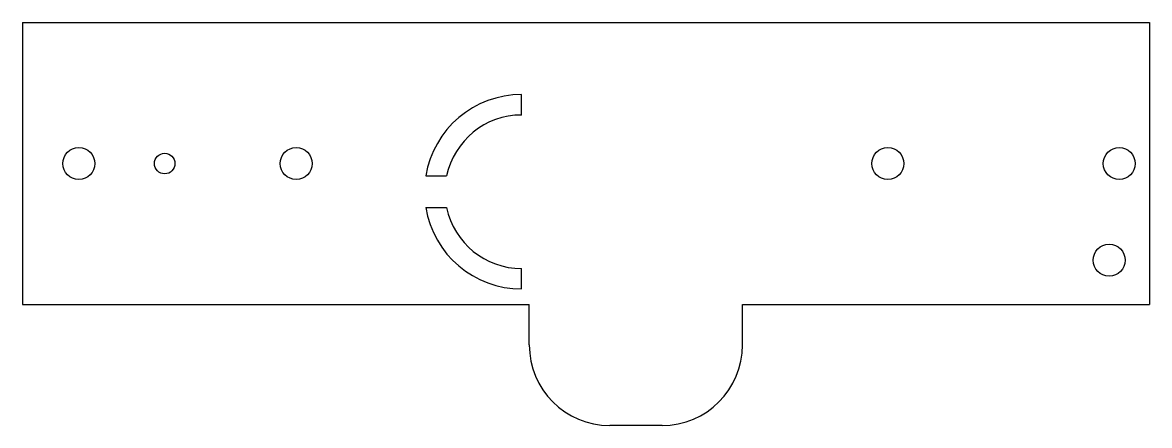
# Model space of a CAD drawing. Header units: millimetres. Extents: x 0 to 280, y -100 to 0.
import ezdxf

# ---------------------------------------------------------------- set-up
doc = ezdxf.new("R2010")
doc.units = ezdxf.units.MM

msp = doc.modelspace()

# ---------------------------------------------------------------- linework, layer by layer
at = {"color": 7, "linetype": 'Continuous', "lineweight": 25}
for p, q in [((0, 0), (280, 0)), ((0, 0), (0, -70)), ((280, 0), (280, -70)), ((124, -22.95), (124, -17.87)), ((100.19, -38.06), (105.36, -38.06)), ((100.19, -45.94), (105.36, -45.94)), ((124, -66.13), (124, -61.05)), ((0, -70), (125.9, -70)), ((125.9, -80), (125.9, -70)), ((178.9, -80), (178.9, -70)), ((178.9, -70), (280, -70)), ((158.9, -100), (145.9, -100))]:
    msp.add_line(p, q, dxfattribs=at)
for centre, radius in [((14, -35), 3.97), ((35.32, -35), 2.55), ((68, -35), 3.97), ((215, -35), 3.97), ((272.5, -35), 3.97), ((270, -59), 3.97)]:
    msp.add_circle(centre, radius, dxfattribs=at)
for centre, radius, start, end in [((124, -42), 24.13, 90, 170.6028), ((124, -42), 19.05, 90, 168.064), ((124, -42), 24.13, 189.3972, 270), ((124, -42), 19.05, 191.936, 270), ((145.9, -80), 20, 180, 270), ((158.9, -80), 20, 270, 0)]:
    msp.add_arc(centre, radius, start, end, dxfattribs=at)

doc.saveas('drawing.dxf')
